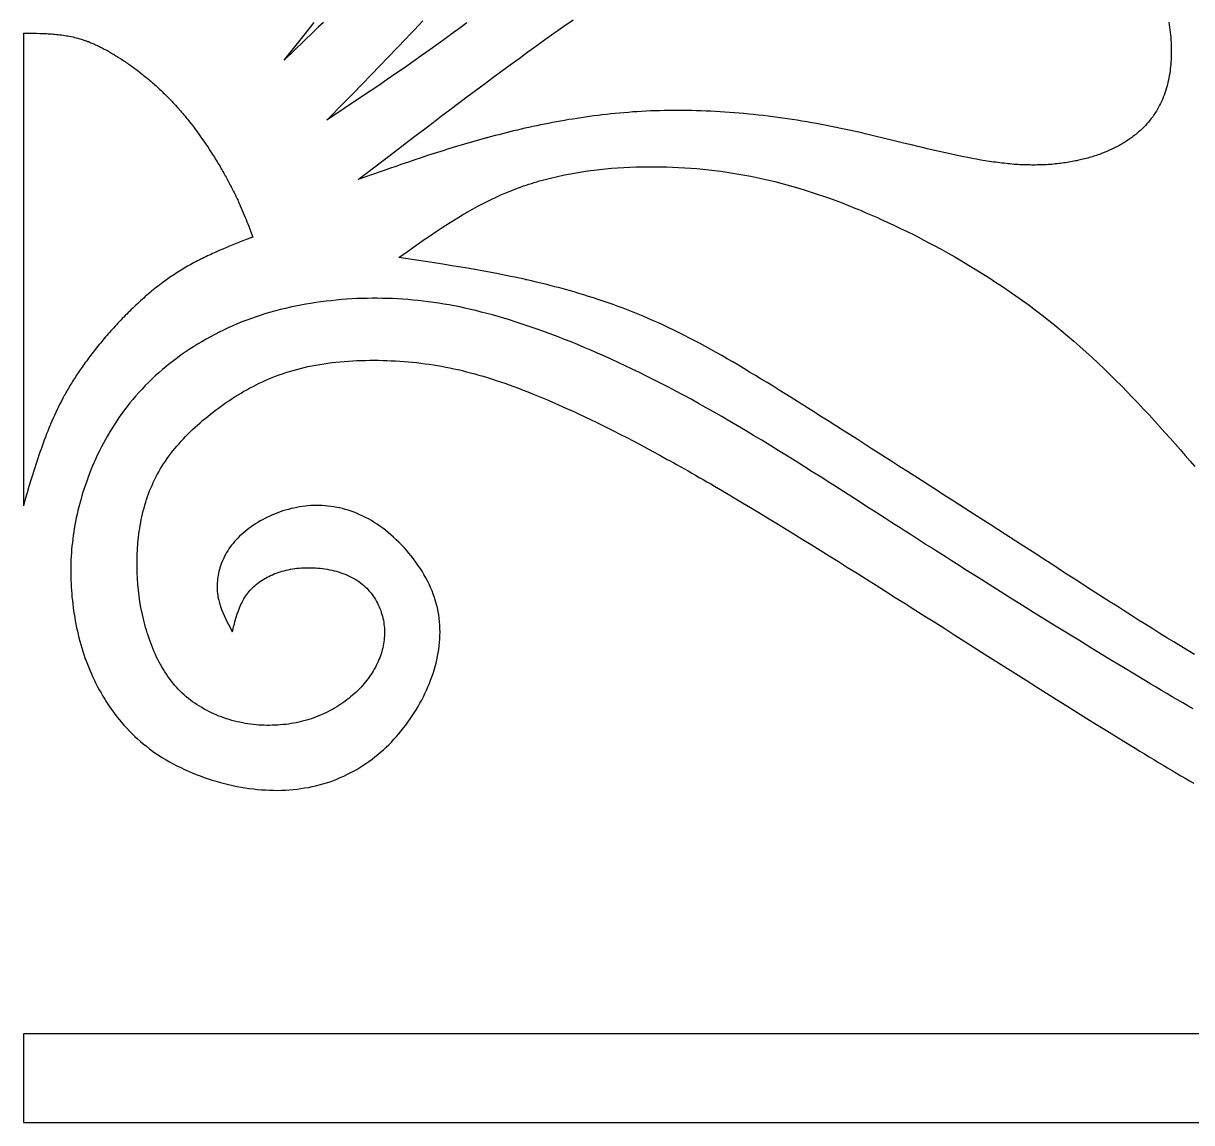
# Model space of a CAD drawing. Extents: x 0 to 279, y 0 to 212.
# Drawn here: x 2.93 to 15.72, y 107.88 to 119.91 of the extents above; entities that cross this region are included whole.
import ezdxf

# ---------------------------------------------------------------- set-up
doc = ezdxf.new("R2010")
doc.units = 0
doc.layers.add('LAYER_1', color=18, linetype='CONTINUOUS')

msp = doc.modelspace()

# ---------------------------------------------------------------- linework, layer by layer
at = {"layer": 'LAYER_1'}
for points in [[(6.212, 119.918), (6.159, 119.867), (6.106, 119.815), (5.999, 119.712), (5.892, 119.608), (5.784, 119.504), (6.002, 119.778), (6.11, 119.915)], [(7.784, 119.914), (7.74, 119.88), (7.695, 119.847), (7.65, 119.814), (7.56, 119.747), (7.469, 119.681), (7.377, 119.616), (7.285, 119.551), (7.193, 119.486), (7.1, 119.421), (7.006, 119.357), (6.912, 119.292), (6.818, 119.228), (6.724, 119.165), (6.629, 119.101), (6.44, 118.974), (6.25, 118.847), (6.445, 119.045), (6.542, 119.144), (6.639, 119.243), (6.735, 119.342), (6.831, 119.441), (6.927, 119.54), (7.021, 119.639), (7.116, 119.737), (7.162, 119.787), (7.209, 119.836), (7.255, 119.885), (7.301, 119.934)], [(15.469, 119.919), (15.473, 119.892), (15.477, 119.864), (15.481, 119.836), (15.485, 119.809), (15.487, 119.781), (15.49, 119.754), (15.492, 119.727), (15.494, 119.699), (15.495, 119.672), (15.496, 119.645), (15.496, 119.618), (15.497, 119.592), (15.496, 119.565), (15.495, 119.539), (15.494, 119.512), (15.493, 119.486), (15.491, 119.46), (15.489, 119.435), (15.486, 119.409), (15.483, 119.384), (15.479, 119.359), (15.475, 119.334), (15.471, 119.31), (15.466, 119.285), (15.46, 119.261), (15.455, 119.237), (15.448, 119.213), (15.441, 119.19), (15.434, 119.166), (15.426, 119.143), (15.418, 119.12), (15.409, 119.098), (15.4, 119.075), (15.39, 119.053), (15.38, 119.031), (15.369, 119.01), (15.358, 118.988), (15.346, 118.967), (15.334, 118.946), (15.32, 118.926), (15.307, 118.905), (15.293, 118.885), (15.278, 118.866), (15.263, 118.846), (15.247, 118.827), (15.23, 118.808), (15.213, 118.789), (15.196, 118.771), (15.177, 118.753), (15.158, 118.735), (15.139, 118.718), (15.119, 118.701), (15.108, 118.692), (15.098, 118.684), (15.087, 118.675), (15.076, 118.667), (15.065, 118.659), (15.054, 118.651), (15.043, 118.643), (15.031, 118.635), (15.02, 118.627), (15.008, 118.619), (14.996, 118.612), (14.984, 118.604), (14.971, 118.597), (14.959, 118.589), (14.946, 118.582), (14.934, 118.575), (14.921, 118.568), (14.908, 118.561), (14.895, 118.554), (14.881, 118.547), (14.868, 118.54), (14.854, 118.534), (14.84, 118.527), (14.826, 118.521), (14.812, 118.514), (14.798, 118.508), (14.783, 118.502), (14.769, 118.496), (14.754, 118.49), (14.739, 118.485), (14.724, 118.479), (14.709, 118.473), (14.694, 118.468), (14.678, 118.462), (14.662, 118.457), (14.647, 118.452), (14.631, 118.447), (14.615, 118.442), (14.599, 118.438), (14.582, 118.433), (14.566, 118.428), (14.549, 118.424), (14.532, 118.42), (14.515, 118.416), (14.498, 118.412), (14.481, 118.408), (14.464, 118.404), (14.446, 118.401), (14.429, 118.397), (14.411, 118.394), (14.393, 118.39), (14.375, 118.387), (14.357, 118.384), (14.339, 118.382), (14.32, 118.379), (14.302, 118.377), (14.283, 118.374), (14.264, 118.372), (14.246, 118.37), (14.226, 118.368), (14.207, 118.366), (14.188, 118.364), (14.168, 118.363), (14.149, 118.362), (14.129, 118.36), (14.109, 118.359), (14.089, 118.358), (14.069, 118.358), (14.049, 118.357), (14.029, 118.357), (14.008, 118.356), (13.988, 118.356), (13.967, 118.356), (13.946, 118.357), (13.925, 118.357), (13.904, 118.358), (13.883, 118.358), (13.861, 118.359), (13.84, 118.36), (13.818, 118.361), (13.797, 118.363), (13.775, 118.364), (13.753, 118.366), (13.731, 118.368), (13.709, 118.37), (13.687, 118.372), (13.664, 118.375), (13.642, 118.377), (13.619, 118.38), (13.596, 118.383), (13.574, 118.386), (13.551, 118.389), (13.505, 118.396), (13.458, 118.403), (13.411, 118.411), (13.364, 118.419), (13.316, 118.428), (13.268, 118.437), (13.22, 118.447), (13.171, 118.457), (13.122, 118.467), (13.073, 118.478), (13.023, 118.489), (12.973, 118.5), (12.923, 118.511), (12.873, 118.523), (12.822, 118.535), (12.771, 118.547), (12.72, 118.56), (12.668, 118.572), (12.617, 118.585), (12.565, 118.597), (12.461, 118.623), (12.356, 118.648), (12.251, 118.673), (12.145, 118.698), (12.092, 118.711), (12.039, 118.723), (11.986, 118.734), (11.933, 118.746), (11.88, 118.757), (11.826, 118.768), (11.773, 118.779), (11.72, 118.79), (11.666, 118.8), (11.613, 118.81), (11.56, 118.819), (11.507, 118.829), (11.453, 118.837), (11.4, 118.846), (11.347, 118.854), (11.294, 118.862), (11.241, 118.87), (11.188, 118.877), (11.135, 118.884), (11.082, 118.891), (11.029, 118.897), (10.976, 118.903), (10.923, 118.909), (10.871, 118.914), (10.818, 118.919), (10.766, 118.924), (10.713, 118.928), (10.661, 118.932), (10.609, 118.936), (10.557, 118.939), (10.505, 118.942), (10.453, 118.945), (10.402, 118.947), (10.35, 118.949), (10.299, 118.95), (10.248, 118.952), (10.197, 118.953), (10.146, 118.953), (10.095, 118.954), (10.045, 118.953), (9.995, 118.953), (9.945, 118.952), (9.895, 118.951), (9.845, 118.95), (9.796, 118.948), (9.746, 118.946), (9.697, 118.943), (9.649, 118.94), (9.6, 118.937), (9.552, 118.933), (9.503, 118.929), (9.456, 118.925), (9.408, 118.921), (9.361, 118.916), (9.313, 118.911), (9.266, 118.905), (9.22, 118.9), (9.173, 118.894), (9.127, 118.888), (9.081, 118.881), (9.035, 118.874), (8.99, 118.867), (8.944, 118.86), (8.899, 118.853), (8.854, 118.845), (8.81, 118.837), (8.766, 118.829), (8.722, 118.821), (8.678, 118.812), (8.634, 118.804), (8.591, 118.795), (8.548, 118.786), (8.505, 118.777), (8.463, 118.767), (8.42, 118.758), (8.378, 118.748), (8.337, 118.739), (8.295, 118.729), (8.254, 118.719), (8.213, 118.709), (8.172, 118.698), (8.132, 118.688), (8.092, 118.678), (8.052, 118.667), (8.012, 118.656), (8.007, 118.655), (8.005, 118.654), (8.004, 118.654), (8.003, 118.654), (8.003, 118.654), (7.998, 118.653), (7.988, 118.65), (7.949, 118.639), (7.91, 118.628), (7.872, 118.618), (7.833, 118.607), (7.795, 118.596), (7.757, 118.585), (7.72, 118.573), (7.682, 118.562), (7.645, 118.551), (7.608, 118.54), (7.571, 118.529), (7.535, 118.517), (7.498, 118.506), (7.462, 118.494), (7.426, 118.483), (7.354, 118.46), (7.283, 118.436), (7.213, 118.413), (7.143, 118.389), (7.073, 118.366), (7.004, 118.342), (6.935, 118.318), (6.867, 118.294), (6.73, 118.246), (6.594, 118.198), (6.776, 118.337), (6.957, 118.476), (7.139, 118.614), (7.23, 118.684), (7.322, 118.754), (7.414, 118.823), (7.506, 118.893), (7.599, 118.963), (7.691, 119.033), (7.785, 119.102), (7.879, 119.173), (7.973, 119.243), (8.067, 119.313), (8.163, 119.383), (8.259, 119.454), (8.355, 119.524), (8.404, 119.56), (8.452, 119.595), (8.55, 119.666), (8.649, 119.736), (8.747, 119.807), (8.847, 119.877), (8.946, 119.947)], [(2.928, 119.799), (3, 119.798), (3.037, 119.798), (3.073, 119.798), (3.109, 119.797), (3.146, 119.796), (3.164, 119.795), (3.182, 119.794), (3.2, 119.793), (3.218, 119.792), (3.236, 119.791), (3.254, 119.79), (3.272, 119.788), (3.29, 119.786), (3.308, 119.785), (3.326, 119.783), (3.344, 119.78), (3.362, 119.778), (3.38, 119.775), (3.398, 119.772), (3.416, 119.769), (3.434, 119.765), (3.452, 119.762), (3.471, 119.758), (3.489, 119.753), (3.507, 119.749), (3.525, 119.744), (3.544, 119.739), (3.562, 119.733), (3.572, 119.73), (3.581, 119.727), (3.591, 119.724), (3.6, 119.721), (3.61, 119.717), (3.619, 119.714), (3.629, 119.71), (3.639, 119.707), (3.648, 119.703), (3.658, 119.699), (3.668, 119.695), (3.678, 119.691), (3.688, 119.687), (3.698, 119.682), (3.708, 119.678), (3.718, 119.673), (3.729, 119.668), (3.739, 119.664), (3.749, 119.659), (3.76, 119.654), (3.771, 119.648), (3.781, 119.643), (3.792, 119.638), (3.803, 119.632), (3.814, 119.626), (3.825, 119.62), (3.836, 119.614), (3.847, 119.608), (3.859, 119.602), (3.87, 119.595), (3.882, 119.589), (3.893, 119.582), (3.905, 119.575), (3.917, 119.568), (3.929, 119.56), (3.941, 119.553), (3.954, 119.545), (3.966, 119.538), (3.978, 119.53), (3.991, 119.522), (4.003, 119.514), (4.016, 119.505), (4.029, 119.497), (4.042, 119.488), (4.054, 119.48), (4.067, 119.471), (4.08, 119.462), (4.094, 119.452), (4.107, 119.443), (4.12, 119.433), (4.133, 119.424), (4.147, 119.414), (4.16, 119.404), (4.173, 119.394), (4.187, 119.384), (4.2, 119.373), (4.214, 119.363), (4.227, 119.352), (4.241, 119.341), (4.255, 119.33), (4.268, 119.319), (4.282, 119.308), (4.296, 119.296), (4.309, 119.285), (4.323, 119.273), (4.337, 119.261), (4.351, 119.249), (4.364, 119.237), (4.378, 119.225), (4.392, 119.212), (4.405, 119.2), (4.419, 119.187), (4.433, 119.174), (4.446, 119.161), (4.46, 119.148), (4.474, 119.135), (4.487, 119.122), (4.501, 119.108), (4.514, 119.094), (4.528, 119.081), (4.541, 119.067), (4.555, 119.053), (4.568, 119.038), (4.581, 119.024), (4.594, 119.01), (4.607, 118.995), (4.621, 118.98), (4.634, 118.965), (4.647, 118.95), (4.659, 118.935), (4.672, 118.92), (4.685, 118.905), (4.698, 118.89), (4.71, 118.874), (4.723, 118.859), (4.736, 118.843), (4.76, 118.811), (4.785, 118.78), (4.809, 118.748), (4.833, 118.716), (4.856, 118.683), (4.879, 118.651), (4.902, 118.619), (4.924, 118.586), (4.935, 118.57), (4.946, 118.554), (4.957, 118.538), (4.967, 118.521), (4.978, 118.505), (4.988, 118.489), (4.999, 118.473), (5.009, 118.457), (5.019, 118.441), (5.029, 118.425), (5.039, 118.409), (5.048, 118.393), (5.058, 118.378), (5.068, 118.362), (5.077, 118.346), (5.086, 118.331), (5.095, 118.315), (5.104, 118.3), (5.113, 118.285), (5.122, 118.269), (5.13, 118.254), (5.138, 118.239), (5.147, 118.224), (5.155, 118.21), (5.163, 118.195), (5.171, 118.18), (5.178, 118.166), (5.186, 118.152), (5.193, 118.137), (5.201, 118.123), (5.208, 118.109), (5.215, 118.095), (5.222, 118.082), (5.229, 118.068), (5.235, 118.054), (5.242, 118.041), (5.249, 118.027), (5.255, 118.014), (5.261, 118), (5.268, 117.987), (5.274, 117.974), (5.28, 117.961), (5.286, 117.948), (5.292, 117.935), (5.297, 117.922), (5.303, 117.909), (5.314, 117.884), (5.325, 117.859), (5.336, 117.834), (5.346, 117.809), (5.356, 117.784), (5.366, 117.76), (5.376, 117.736), (5.385, 117.712), (5.395, 117.687), (5.404, 117.664), (5.422, 117.616), (5.441, 117.568), (5.367, 117.54), (5.293, 117.511), (5.257, 117.496), (5.22, 117.482), (5.183, 117.467), (5.146, 117.451), (5.11, 117.436), (5.073, 117.42), (5.036, 117.404), (5, 117.387), (4.981, 117.379), (4.963, 117.371), (4.945, 117.362), (4.927, 117.353), (4.908, 117.344), (4.89, 117.335), (4.872, 117.326), (4.854, 117.317), (4.835, 117.308), (4.817, 117.298), (4.799, 117.289), (4.781, 117.279), (4.763, 117.269), (4.745, 117.259), (4.726, 117.248), (4.708, 117.238), (4.69, 117.227), (4.672, 117.217), (4.654, 117.206), (4.636, 117.195), (4.618, 117.183), (4.6, 117.172), (4.582, 117.16), (4.564, 117.148), (4.546, 117.136), (4.528, 117.124), (4.51, 117.111), (4.492, 117.098), (4.474, 117.086), (4.456, 117.072), (4.439, 117.059), (4.421, 117.045), (4.403, 117.032), (4.385, 117.018), (4.368, 117.004), (4.35, 116.989), (4.332, 116.975), (4.315, 116.96), (4.297, 116.946), (4.28, 116.931), (4.262, 116.916), (4.245, 116.9), (4.228, 116.885), (4.211, 116.87), (4.194, 116.854), (4.177, 116.838), (4.16, 116.823), (4.143, 116.807), (4.126, 116.791), (4.109, 116.774), (4.093, 116.758), (4.076, 116.742), (4.06, 116.726), (4.043, 116.709), (4.027, 116.693), (4.011, 116.676), (3.995, 116.659), (3.979, 116.643), (3.963, 116.626), (3.948, 116.609), (3.932, 116.593), (3.917, 116.576), (3.902, 116.559), (3.886, 116.542), (3.871, 116.525), (3.857, 116.508), (3.842, 116.491), (3.827, 116.475), (3.813, 116.458), (3.799, 116.441), (3.785, 116.424), (3.771, 116.407), (3.757, 116.391), (3.743, 116.374), (3.73, 116.357), (3.716, 116.341), (3.703, 116.324), (3.69, 116.308), (3.678, 116.291), (3.665, 116.275), (3.653, 116.259), (3.64, 116.242), (3.628, 116.226), (3.617, 116.21), (3.605, 116.194), (3.593, 116.178), (3.582, 116.162), (3.571, 116.146), (3.56, 116.13), (3.549, 116.114), (3.538, 116.099), (3.527, 116.083), (3.517, 116.067), (3.507, 116.052), (3.497, 116.036), (3.487, 116.02), (3.477, 116.005), (3.467, 115.989), (3.457, 115.974), (3.448, 115.958), (3.438, 115.943), (3.429, 115.927), (3.42, 115.912), (3.411, 115.896), (3.402, 115.881), (3.394, 115.865), (3.385, 115.85), (3.376, 115.835), (3.368, 115.819), (3.36, 115.804), (3.344, 115.773), (3.328, 115.742), (3.312, 115.711), (3.297, 115.68), (3.282, 115.649), (3.268, 115.617), (3.254, 115.586), (3.24, 115.554), (3.226, 115.522), (3.22, 115.506), (3.216, 115.498), (3.216, 115.497), (3.216, 115.497), (3.216, 115.497), (3.215, 115.496), (3.214, 115.494), (3.208, 115.478), (3.195, 115.445), (3.182, 115.413), (3.169, 115.38), (3.157, 115.347), (3.145, 115.314), (3.133, 115.281), (3.121, 115.247), (3.109, 115.214), (3.098, 115.18), (3.087, 115.146), (3.075, 115.112), (3.064, 115.078), (3.053, 115.044), (3.042, 115.01), (3.032, 114.975), (3.021, 114.941), (3.01, 114.906), (2.989, 114.837), (2.969, 114.768), (2.948, 114.698), (2.928, 114.628)], [(2.928, 119.799), (2.928, 119.798), (2.928, 119.798), (2.928, 119.798), (2.928, 119.798), (2.928, 119.797), (2.928, 119.796), (2.928, 119.796), (2.928, 119.795), (2.928, 119.794), (2.928, 119.793), (2.928, 119.791), (2.928, 119.79), (2.928, 119.789), (2.928, 119.787), (2.928, 119.785), (2.928, 119.784), (2.928, 119.782), (2.928, 119.78), (2.928, 119.778), (2.928, 119.775), (2.928, 119.773), (2.928, 119.771), (2.928, 119.768), (2.928, 119.765), (2.928, 119.763), (2.928, 119.76), (2.928, 119.757), (2.928, 119.754), (2.928, 119.751), (2.928, 119.747), (2.928, 119.744), (2.928, 119.74), (2.928, 119.733), (2.928, 119.725), (2.928, 119.717), (2.928, 119.709), (2.928, 119.7), (2.928, 119.691), (2.928, 119.681), (2.928, 119.671), (2.928, 119.66), (2.928, 119.649), (2.928, 119.638), (2.928, 119.626), (2.928, 119.614), (2.928, 119.602), (2.928, 119.589), (2.928, 119.576), (2.928, 119.563), (2.928, 119.549), (2.928, 119.535), (2.928, 119.521), (2.928, 119.506), (2.928, 119.491), (2.928, 119.475), (2.928, 119.459), (2.928, 119.443), (2.928, 119.427), (2.928, 119.41), (2.928, 119.393), (2.928, 119.375), (2.928, 119.358), (2.928, 119.34), (2.928, 119.321), (2.928, 119.303), (2.928, 119.284), (2.928, 119.265), (2.928, 119.245), (2.928, 119.225), (2.928, 119.205), (2.928, 119.185), (2.928, 119.165), (2.928, 119.144), (2.928, 119.123), (2.928, 119.101), (2.928, 119.08), (2.928, 119.058), (2.928, 119.036), (2.928, 119.013), (2.928, 118.991), (2.928, 118.968), (2.928, 118.945), (2.928, 118.921), (2.928, 118.898), (2.928, 118.874), (2.928, 118.85), (2.928, 118.826), (2.928, 118.802), (2.928, 118.777), (2.928, 118.752), (2.928, 118.727), (2.928, 118.702), (2.928, 118.677), (2.928, 118.651), (2.928, 118.625), (2.928, 118.599), (2.928, 118.573), (2.928, 118.547), (2.928, 118.52), (2.928, 118.494), (2.928, 118.467), (2.928, 118.44), (2.928, 118.413), (2.928, 118.386), (2.928, 118.358), (2.928, 118.331), (2.928, 118.303), (2.928, 118.275), (2.928, 118.247), (2.928, 118.219), (2.928, 118.191), (2.928, 118.163), (2.928, 118.134), (2.928, 118.106), (2.928, 118.077), (2.928, 118.048), (2.928, 117.99), (2.928, 117.932), (2.928, 117.873), (2.928, 117.814), (2.928, 117.755), (2.928, 117.696), (2.928, 117.636), (2.928, 117.576), (2.928, 117.516), (2.928, 117.455), (2.928, 117.335), (2.928, 117.213), (2.928, 117.092), (2.928, 116.971), (2.928, 116.911), (2.928, 116.851), (2.928, 116.791), (2.928, 116.731), (2.928, 116.672), (2.928, 116.612), (2.928, 116.553), (2.928, 116.495), (2.928, 116.437), (2.928, 116.379), (2.928, 116.35), (2.928, 116.321), (2.928, 116.293), (2.928, 116.264), (2.928, 116.236), (2.928, 116.208), (2.928, 116.18), (2.928, 116.152), (2.928, 116.124), (2.928, 116.096), (2.928, 116.068), (2.928, 116.041), (2.928, 116.014), (2.928, 115.987), (2.928, 115.96), (2.928, 115.933), (2.928, 115.906), (2.928, 115.88), (2.928, 115.854), (2.928, 115.827), (2.928, 115.801), (2.928, 115.776), (2.928, 115.75), (2.928, 115.725), (2.928, 115.7), (2.928, 115.675), (2.928, 115.65), (2.928, 115.625), (2.928, 115.601), (2.928, 115.577), (2.928, 115.553), (2.928, 115.529), (2.928, 115.505), (2.928, 115.482), (2.928, 115.459), (2.928, 115.436), (2.928, 115.414), (2.928, 115.391), (2.928, 115.369), (2.928, 115.347), (2.928, 115.326), (2.928, 115.304), (2.928, 115.283), (2.928, 115.262), (2.928, 115.242), (2.928, 115.221), (2.928, 115.201), (2.928, 115.182), (2.928, 115.162), (2.928, 115.143), (2.928, 115.124), (2.928, 115.105), (2.928, 115.087), (2.928, 115.069), (2.928, 115.051), (2.928, 115.034), (2.928, 115.017), (2.928, 115), (2.928, 114.984), (2.928, 114.968), (2.928, 114.952), (2.928, 114.936), (2.928, 114.921), (2.928, 114.906), (2.928, 114.892), (2.928, 114.878), (2.928, 114.864), (2.928, 114.85), (2.928, 114.837), (2.928, 114.825), (2.928, 114.812), (2.928, 114.8), (2.928, 114.789), (2.928, 114.777), (2.928, 114.767), (2.928, 114.756), (2.928, 114.746), (2.928, 114.736), (2.928, 114.727), (2.928, 114.718), (2.928, 114.71), (2.928, 114.701), (2.928, 114.694), (2.928, 114.686), (2.928, 114.683), (2.928, 114.679), (2.928, 114.676), (2.928, 114.673), (2.928, 114.67), (2.928, 114.667), (2.928, 114.664), (2.928, 114.661), (2.928, 114.659), (2.928, 114.656), (2.928, 114.654), (2.928, 114.651), (2.928, 114.649), (2.928, 114.647), (2.928, 114.645), (2.928, 114.643), (2.928, 114.641), (2.928, 114.64), (2.928, 114.638), (2.928, 114.637), (2.928, 114.635), (2.928, 114.634), (2.928, 114.633), (2.928, 114.632), (2.928, 114.631), (2.928, 114.63), (2.928, 114.63), (2.928, 114.629), (2.928, 114.629), (2.928, 114.629), (2.928, 114.628), (2.928, 114.628)], [(15.752, 112.999), (15.677, 113.044), (15.601, 113.09), (15.525, 113.137), (15.449, 113.184), (15.372, 113.231), (15.295, 113.279), (15.217, 113.328), (15.139, 113.377), (15.061, 113.426), (14.982, 113.476), (14.903, 113.527), (14.823, 113.577), (14.744, 113.628), (14.663, 113.68), (14.583, 113.731), (14.502, 113.783), (14.421, 113.836), (14.34, 113.888), (14.258, 113.941), (14.176, 113.994), (14.094, 114.047), (14.012, 114.1), (13.846, 114.207), (13.68, 114.314), (13.513, 114.421), (13.347, 114.528), (13.181, 114.635), (13.098, 114.688), (13.015, 114.741), (12.933, 114.794), (12.851, 114.847), (12.769, 114.899), (12.688, 114.951), (12.607, 115.003), (12.526, 115.055), (12.446, 115.106), (12.367, 115.156), (12.288, 115.207), (12.21, 115.256), (12.132, 115.306), (12.056, 115.355), (11.98, 115.403), (11.905, 115.451), (11.83, 115.498), (11.794, 115.521), (11.757, 115.545), (11.721, 115.568), (11.685, 115.59), (11.649, 115.613), (11.613, 115.636), (11.578, 115.658), (11.542, 115.68), (11.473, 115.725), (11.404, 115.768), (11.336, 115.811), (11.268, 115.853), (11.202, 115.894), (11.136, 115.935), (11.071, 115.975), (11.007, 116.014), (10.943, 116.053), (10.88, 116.091), (10.818, 116.128), (10.756, 116.165), (10.695, 116.201), (10.634, 116.236), (10.574, 116.271), (10.514, 116.304), (10.455, 116.338), (10.396, 116.37), (10.338, 116.402), (10.28, 116.433), (10.222, 116.463), (10.165, 116.492), (10.107, 116.521), (10.051, 116.549), (9.994, 116.576), (9.938, 116.603), (9.882, 116.628), (9.826, 116.653), (9.77, 116.678), (9.714, 116.701), (9.659, 116.724), (9.604, 116.747), (9.549, 116.768), (9.494, 116.789), (9.44, 116.809), (9.385, 116.829), (9.331, 116.848), (9.277, 116.867), (9.223, 116.885), (9.17, 116.902), (9.116, 116.919), (9.063, 116.936), (9.01, 116.952), (8.957, 116.967), (8.905, 116.982), (8.852, 116.997), (8.8, 117.011), (8.748, 117.025), (8.696, 117.038), (8.644, 117.051), (8.593, 117.064), (8.542, 117.076), (8.491, 117.088), (8.44, 117.099), (8.437, 117.1), (8.435, 117.101), (8.434, 117.101), (8.434, 117.101), (8.431, 117.101), (8.424, 117.103), (8.412, 117.106), (8.361, 117.117), (8.31, 117.128), (8.26, 117.138), (8.21, 117.149), (8.16, 117.159), (8.11, 117.168), (8.011, 117.187), (7.912, 117.205), (7.814, 117.223), (7.717, 117.239), (7.619, 117.255), (7.522, 117.271), (7.425, 117.286), (7.329, 117.301), (7.232, 117.315), (7.04, 117.344), (7.132, 117.41), (7.224, 117.475), (7.317, 117.54), (7.363, 117.572), (7.41, 117.603), (7.457, 117.635), (7.504, 117.666), (7.552, 117.697), (7.6, 117.728), (7.648, 117.758), (7.697, 117.787), (7.746, 117.817), (7.795, 117.845), (7.845, 117.873), (7.896, 117.901), (7.947, 117.928), (7.998, 117.954), (8.05, 117.98), (8.103, 118.005), (8.157, 118.029), (8.211, 118.052), (8.238, 118.063), (8.265, 118.074), (8.293, 118.085), (8.321, 118.096), (8.349, 118.106), (8.377, 118.117), (8.405, 118.127), (8.434, 118.137), (8.463, 118.146), (8.492, 118.155), (8.521, 118.164), (8.55, 118.173), (8.58, 118.182), (8.61, 118.19), (8.64, 118.198), (8.67, 118.206), (8.7, 118.214), (8.73, 118.221), (8.761, 118.228), (8.792, 118.235), (8.823, 118.242), (8.854, 118.248), (8.917, 118.26), (8.98, 118.272), (9.044, 118.282), (9.108, 118.292), (9.172, 118.3), (9.237, 118.308), (9.303, 118.315), (9.368, 118.321), (9.434, 118.326), (9.501, 118.33), (9.567, 118.333), (9.634, 118.336), (9.701, 118.337), (9.768, 118.338), (9.834, 118.338), (9.901, 118.338), (9.968, 118.336), (10.035, 118.334), (10.102, 118.331), (10.169, 118.327), (10.235, 118.322), (10.302, 118.317), (10.368, 118.311), (10.434, 118.304), (10.5, 118.296), (10.565, 118.288), (10.631, 118.278), (10.696, 118.268), (10.762, 118.257), (10.827, 118.246), (10.893, 118.233), (10.958, 118.22), (11.023, 118.206), (11.089, 118.191), (11.155, 118.175), (11.22, 118.158), (11.286, 118.14), (11.353, 118.122), (11.419, 118.102), (11.486, 118.082), (11.552, 118.061), (11.62, 118.039), (11.687, 118.016), (11.755, 117.992), (11.823, 117.967), (11.892, 117.941), (11.961, 117.914), (12.031, 117.886), (12.066, 117.872), (12.101, 117.857), (12.136, 117.842), (12.172, 117.827), (12.207, 117.812), (12.243, 117.797), (12.279, 117.781), (12.314, 117.765), (12.387, 117.732), (12.459, 117.698), (12.532, 117.663), (12.606, 117.628), (12.68, 117.591), (12.754, 117.553), (12.828, 117.514), (12.902, 117.475), (12.977, 117.434), (13.052, 117.393), (13.126, 117.35), (13.201, 117.307), (13.276, 117.262), (13.35, 117.217), (13.425, 117.171), (13.499, 117.124), (13.573, 117.076), (13.647, 117.027), (13.72, 116.977), (13.793, 116.926), (13.866, 116.874), (13.939, 116.822), (14.01, 116.768), (14.082, 116.714), (14.153, 116.659), (14.223, 116.603), (14.292, 116.546), (14.361, 116.488), (14.429, 116.429), (14.497, 116.37), (14.563, 116.31), (14.629, 116.249), (14.695, 116.188), (14.76, 116.126), (14.824, 116.064), (14.887, 116.002), (14.95, 115.939), (15.012, 115.876), (15.073, 115.812), (15.134, 115.749), (15.194, 115.685), (15.253, 115.621), (15.311, 115.558), (15.369, 115.494), (15.427, 115.431), (15.483, 115.367), (15.539, 115.304), (15.594, 115.242), (15.649, 115.179), (15.703, 115.117), (15.756, 115.056)], [(15.735, 112.404), (15.678, 112.437), (15.622, 112.47), (15.564, 112.503), (15.507, 112.537), (15.449, 112.572), (15.391, 112.606), (15.332, 112.641), (15.273, 112.676), (15.213, 112.712), (15.094, 112.783), (14.973, 112.856), (14.851, 112.93), (14.729, 113.004), (14.606, 113.079), (14.483, 113.155), (14.236, 113.307), (13.989, 113.46), (13.866, 113.537), (13.744, 113.614), (13.622, 113.69), (13.501, 113.766), (13.382, 113.841), (13.263, 113.916), (13.146, 113.991), (13.088, 114.028), (13.03, 114.064), (12.973, 114.101), (12.916, 114.137), (12.859, 114.173), (12.803, 114.209), (12.748, 114.245), (12.693, 114.28), (12.638, 114.315), (12.583, 114.35), (12.529, 114.385), (12.475, 114.419), (12.422, 114.453), (12.369, 114.487), (12.316, 114.521), (12.264, 114.555), (12.16, 114.621), (12.058, 114.687), (11.957, 114.751), (11.858, 114.815), (11.759, 114.878), (11.662, 114.939), (11.566, 115), (11.471, 115.06), (11.377, 115.119), (11.284, 115.177), (11.193, 115.234), (11.102, 115.29), (11.012, 115.344), (10.923, 115.398), (10.835, 115.451), (10.747, 115.503), (10.661, 115.554), (10.575, 115.604), (10.49, 115.653), (10.405, 115.701), (10.321, 115.748), (10.238, 115.794), (10.155, 115.838), (10.073, 115.882), (9.992, 115.925), (9.911, 115.967), (9.831, 116.007), (9.751, 116.047), (9.673, 116.086), (9.595, 116.124), (9.517, 116.16), (9.441, 116.196), (9.365, 116.231), (9.289, 116.265), (9.215, 116.298), (9.141, 116.33), (9.068, 116.361), (8.995, 116.391), (8.924, 116.42), (8.853, 116.448), (8.783, 116.475), (8.713, 116.502), (8.645, 116.527), (8.577, 116.552), (8.51, 116.575), (8.444, 116.598), (8.379, 116.62), (8.314, 116.641), (8.25, 116.661), (8.187, 116.68), (8.125, 116.698), (8.063, 116.716), (8.002, 116.732), (7.941, 116.748), (7.881, 116.763), (7.822, 116.777), (7.763, 116.79), (7.705, 116.803), (7.646, 116.814), (7.589, 116.825), (7.532, 116.835), (7.475, 116.844), (7.418, 116.853), (7.361, 116.861), (7.305, 116.868), (7.249, 116.874), (7.193, 116.879), (7.138, 116.884), (7.082, 116.888), (7.026, 116.892), (6.971, 116.894), (6.915, 116.896), (6.859, 116.897), (6.803, 116.898), (6.747, 116.898), (6.691, 116.897), (6.635, 116.896), (6.579, 116.894), (6.523, 116.891), (6.467, 116.887), (6.41, 116.883), (6.354, 116.878), (6.298, 116.872), (6.242, 116.866), (6.186, 116.859), (6.13, 116.851), (6.075, 116.842), (6.019, 116.833), (5.964, 116.823), (5.908, 116.812), (5.854, 116.8), (5.799, 116.788), (5.744, 116.774), (5.69, 116.76), (5.636, 116.745), (5.583, 116.73), (5.53, 116.713), (5.477, 116.696), (5.425, 116.678), (5.373, 116.659), (5.321, 116.639), (5.27, 116.618), (5.22, 116.596), (5.17, 116.574), (5.12, 116.551), (5.071, 116.527), (5.023, 116.502), (4.975, 116.477), (4.928, 116.45), (4.881, 116.423), (4.835, 116.396), (4.789, 116.367), (4.744, 116.338), (4.7, 116.308), (4.657, 116.278), (4.614, 116.247), (4.572, 116.215), (4.53, 116.183), (4.49, 116.15), (4.45, 116.117), (4.41, 116.083), (4.372, 116.048), (4.335, 116.013), (4.298, 115.978), (4.262, 115.942), (4.227, 115.905), (4.193, 115.868), (4.159, 115.83), (4.127, 115.792), (4.095, 115.754), (4.065, 115.715), (4.035, 115.676), (4.006, 115.637), (3.978, 115.597), (3.951, 115.557), (3.924, 115.517), (3.898, 115.476), (3.874, 115.435), (3.85, 115.394), (3.826, 115.353), (3.804, 115.312), (3.782, 115.271), (3.761, 115.229), (3.741, 115.188), (3.722, 115.146), (3.703, 115.105), (3.685, 115.063), (3.668, 115.022), (3.652, 114.98), (3.636, 114.939), (3.621, 114.898), (3.607, 114.857), (3.593, 114.816), (3.58, 114.775), (3.568, 114.735), (3.556, 114.694), (3.545, 114.654), (3.534, 114.614), (3.525, 114.575), (3.516, 114.535), (3.507, 114.496), (3.499, 114.457), (3.492, 114.418), (3.485, 114.38), (3.479, 114.341), (3.473, 114.303), (3.468, 114.264), (3.464, 114.226), (3.46, 114.188), (3.456, 114.15), (3.453, 114.112), (3.451, 114.075), (3.449, 114.037), (3.448, 114), (3.447, 113.962), (3.447, 113.925), (3.447, 113.887), (3.447, 113.85), (3.448, 113.813), (3.45, 113.775), (3.452, 113.738), (3.454, 113.701), (3.457, 113.664), (3.46, 113.627), (3.464, 113.589), (3.468, 113.552), (3.473, 113.515), (3.478, 113.478), (3.483, 113.441), (3.49, 113.404), (3.496, 113.367), (3.503, 113.33), (3.511, 113.293), (3.519, 113.256), (3.527, 113.219), (3.536, 113.183), (3.546, 113.146), (3.556, 113.11), (3.567, 113.073), (3.578, 113.037), (3.59, 113.001), (3.602, 112.965), (3.615, 112.929), (3.629, 112.893), (3.643, 112.858), (3.658, 112.822), (3.673, 112.787), (3.689, 112.752), (3.705, 112.717), (3.722, 112.682), (3.74, 112.647), (3.759, 112.613), (3.778, 112.579), (3.797, 112.545), (3.818, 112.511), (3.839, 112.478), (3.86, 112.444), (3.883, 112.412), (3.906, 112.379), (3.93, 112.347), (3.954, 112.315), (3.98, 112.284), (4.006, 112.253), (4.032, 112.222), (4.06, 112.192), (4.088, 112.162), (4.117, 112.133), (4.147, 112.104), (4.178, 112.076), (4.209, 112.048), (4.241, 112.021), (4.274, 111.995), (4.308, 111.968), (4.343, 111.943), (4.379, 111.918), (4.415, 111.894), (4.452, 111.87), (4.491, 111.847), (4.529, 111.825), (4.569, 111.803), (4.609, 111.782), (4.65, 111.762), (4.692, 111.742), (4.734, 111.723), (4.776, 111.705), (4.819, 111.688), (4.863, 111.671), (4.907, 111.655), (4.951, 111.64), (4.995, 111.626), (5.04, 111.612), (5.085, 111.6), (5.13, 111.588), (5.175, 111.577), (5.22, 111.566), (5.266, 111.557), (5.311, 111.549), (5.356, 111.541), (5.401, 111.534), (5.446, 111.528), (5.491, 111.524), (5.536, 111.52), (5.58, 111.517), (5.624, 111.515), (5.668, 111.514), (5.712, 111.513), (5.755, 111.514), (5.798, 111.516), (5.84, 111.519), (5.883, 111.522), (5.924, 111.527), (5.966, 111.532), (6.007, 111.539), (6.048, 111.546), (6.089, 111.554), (6.129, 111.563), (6.168, 111.573), (6.208, 111.584), (6.247, 111.596), (6.285, 111.608), (6.323, 111.622), (6.361, 111.637), (6.398, 111.652), (6.435, 111.668), (6.471, 111.685), (6.507, 111.703), (6.543, 111.722), (6.577, 111.742), (6.612, 111.763), (6.646, 111.784), (6.679, 111.807), (6.712, 111.83), (6.745, 111.854), (6.777, 111.879), (6.808, 111.904), (6.839, 111.93), (6.87, 111.957), (6.899, 111.985), (6.928, 112.013), (6.957, 112.042), (6.985, 112.072), (7.012, 112.102), (7.039, 112.133), (7.065, 112.164), (7.091, 112.196), (7.115, 112.228), (7.139, 112.261), (7.163, 112.294), (7.186, 112.328), (7.208, 112.362), (7.229, 112.396), (7.25, 112.431), (7.269, 112.466), (7.289, 112.501), (7.307, 112.537), (7.325, 112.573), (7.341, 112.609), (7.357, 112.645), (7.373, 112.682), (7.387, 112.718), (7.401, 112.755), (7.413, 112.793), (7.425, 112.83), (7.436, 112.867), (7.446, 112.905), (7.455, 112.942), (7.463, 112.98), (7.47, 113.018), (7.476, 113.056), (7.481, 113.093), (7.484, 113.131), (7.487, 113.169), (7.489, 113.207), (7.49, 113.245), (7.489, 113.283), (7.487, 113.321), (7.484, 113.359), (7.48, 113.397), (7.475, 113.435), (7.468, 113.472), (7.461, 113.51), (7.452, 113.547), (7.441, 113.585), (7.429, 113.622), (7.416, 113.659), (7.402, 113.696), (7.387, 113.732), (7.37, 113.769), (7.352, 113.805), (7.333, 113.84), (7.314, 113.876), (7.293, 113.911), (7.271, 113.945), (7.248, 113.979), (7.225, 114.012), (7.2, 114.045), (7.175, 114.078), (7.149, 114.109), (7.123, 114.14), (7.096, 114.17), (7.068, 114.2), (7.04, 114.229), (7.011, 114.256), (6.982, 114.283), (6.952, 114.31), (6.923, 114.335), (6.892, 114.359), (6.862, 114.382), (6.831, 114.405), (6.8, 114.426), (6.769, 114.446), (6.738, 114.465), (6.707, 114.483), (6.675, 114.499), (6.644, 114.515), (6.612, 114.53), (6.581, 114.543), (6.549, 114.556), (6.517, 114.567), (6.485, 114.578), (6.454, 114.587), (6.422, 114.596), (6.39, 114.604), (6.358, 114.61), (6.327, 114.616), (6.295, 114.621), (6.263, 114.624), (6.231, 114.627), (6.2, 114.629), (6.168, 114.631), (6.137, 114.631), (6.105, 114.63), (6.074, 114.629), (6.043, 114.627), (6.012, 114.623), (5.981, 114.62), (5.95, 114.615), (5.92, 114.609), (5.889, 114.603), (5.859, 114.596), (5.829, 114.588), (5.799, 114.58), (5.77, 114.571), (5.74, 114.561), (5.712, 114.55), (5.683, 114.539), (5.655, 114.528), (5.627, 114.515), (5.6, 114.503), (5.573, 114.489), (5.546, 114.475), (5.52, 114.461), (5.495, 114.446), (5.47, 114.43), (5.446, 114.415), (5.422, 114.398), (5.399, 114.382), (5.377, 114.365), (5.355, 114.347), (5.334, 114.329), (5.314, 114.311), (5.294, 114.293), (5.275, 114.274), (5.257, 114.255), (5.24, 114.236), (5.224, 114.216), (5.208, 114.197), (5.193, 114.177), (5.179, 114.157), (5.166, 114.136), (5.153, 114.116), (5.142, 114.095), (5.131, 114.075), (5.121, 114.054), (5.111, 114.033), (5.102, 114.012), (5.094, 113.991), (5.087, 113.971), (5.08, 113.95), (5.074, 113.929), (5.069, 113.908), (5.064, 113.887), (5.06, 113.867), (5.057, 113.846), (5.054, 113.826), (5.052, 113.805), (5.05, 113.785), (5.049, 113.765), (5.049, 113.746), (5.049, 113.726), (5.05, 113.707), (5.051, 113.688), (5.053, 113.669), (5.055, 113.65), (5.058, 113.632), (5.062, 113.614), (5.066, 113.596), (5.07, 113.578), (5.075, 113.56), (5.085, 113.526), (5.097, 113.492), (5.11, 113.458), (5.125, 113.425), (5.14, 113.393), (5.156, 113.36), (5.172, 113.328), (5.206, 113.265), (5.215, 113.249), (5.215, 113.249), (5.215, 113.248), (5.215, 113.248), (5.216, 113.25), (5.216, 113.252), (5.217, 113.256), (5.22, 113.265), (5.229, 113.301), (5.238, 113.337), (5.248, 113.373), (5.259, 113.409), (5.27, 113.444), (5.282, 113.478), (5.295, 113.512), (5.31, 113.546), (5.318, 113.562), (5.326, 113.578), (5.334, 113.594), (5.343, 113.61), (5.353, 113.626), (5.363, 113.641), (5.373, 113.656), (5.384, 113.671), (5.396, 113.685), (5.408, 113.7), (5.421, 113.713), (5.434, 113.727), (5.448, 113.74), (5.462, 113.753), (5.477, 113.766), (5.493, 113.779), (5.509, 113.791), (5.525, 113.802), (5.542, 113.813), (5.56, 113.824), (5.578, 113.835), (5.596, 113.845), (5.615, 113.855), (5.635, 113.864), (5.654, 113.873), (5.675, 113.881), (5.695, 113.889), (5.717, 113.897), (5.738, 113.904), (5.76, 113.911), (5.782, 113.917), (5.805, 113.923), (5.828, 113.928), (5.851, 113.932), (5.875, 113.936), (5.899, 113.94), (5.923, 113.943), (5.948, 113.946), (5.973, 113.948), (5.998, 113.949), (6.023, 113.95), (6.048, 113.95), (6.074, 113.95), (6.1, 113.949), (6.126, 113.948), (6.151, 113.946), (6.177, 113.943), (6.203, 113.94), (6.228, 113.937), (6.254, 113.932), (6.279, 113.928), (6.305, 113.922), (6.33, 113.916), (6.354, 113.91), (6.379, 113.903), (6.403, 113.895), (6.426, 113.887), (6.45, 113.878), (6.473, 113.868), (6.495, 113.858), (6.517, 113.847), (6.538, 113.836), (6.559, 113.824), (6.579, 113.812), (6.599, 113.798), (6.618, 113.785), (6.636, 113.77), (6.654, 113.755), (6.671, 113.74), (6.687, 113.724), (6.703, 113.708), (6.718, 113.691), (6.732, 113.674), (6.746, 113.656), (6.759, 113.638), (6.771, 113.619), (6.783, 113.6), (6.794, 113.581), (6.805, 113.562), (6.814, 113.542), (6.824, 113.522), (6.832, 113.502), (6.84, 113.481), (6.847, 113.46), (6.853, 113.439), (6.859, 113.418), (6.864, 113.397), (6.869, 113.376), (6.873, 113.354), (6.876, 113.333), (6.878, 113.311), (6.88, 113.289), (6.881, 113.268), (6.882, 113.246), (6.882, 113.224), (6.881, 113.202), (6.879, 113.181), (6.877, 113.159), (6.875, 113.137), (6.871, 113.116), (6.867, 113.094), (6.862, 113.072), (6.857, 113.051), (6.851, 113.029), (6.845, 113.008), (6.837, 112.986), (6.83, 112.965), (6.821, 112.944), (6.812, 112.923), (6.803, 112.902), (6.792, 112.881), (6.782, 112.86), (6.77, 112.84), (6.758, 112.819), (6.746, 112.799), (6.733, 112.779), (6.719, 112.759), (6.705, 112.739), (6.69, 112.72), (6.674, 112.7), (6.658, 112.681), (6.642, 112.662), (6.625, 112.643), (6.607, 112.625), (6.589, 112.606), (6.57, 112.588), (6.551, 112.571), (6.531, 112.553), (6.511, 112.536), (6.491, 112.519), (6.47, 112.503), (6.449, 112.487), (6.427, 112.471), (6.404, 112.456), (6.382, 112.441), (6.359, 112.427), (6.335, 112.413), (6.311, 112.399), (6.287, 112.386), (6.263, 112.373), (6.238, 112.361), (6.212, 112.349), (6.187, 112.338), (6.161, 112.327), (6.134, 112.316), (6.108, 112.307), (6.081, 112.297), (6.054, 112.289), (6.027, 112.281), (5.999, 112.273), (5.971, 112.266), (5.943, 112.259), (5.915, 112.253), (5.886, 112.248), (5.858, 112.243), (5.829, 112.239), (5.8, 112.235), (5.771, 112.232), (5.741, 112.229), (5.712, 112.227), (5.683, 112.226), (5.653, 112.225), (5.623, 112.224), (5.594, 112.224), (5.564, 112.225), (5.534, 112.226), (5.505, 112.228), (5.475, 112.231), (5.445, 112.234), (5.416, 112.237), (5.386, 112.241), (5.357, 112.246), (5.327, 112.252), (5.298, 112.258), (5.268, 112.264), (5.239, 112.271), (5.21, 112.279), (5.182, 112.287), (5.153, 112.296), (5.124, 112.306), (5.096, 112.316), (5.068, 112.326), (5.04, 112.338), (5.013, 112.35), (4.986, 112.362), (4.959, 112.375), (4.932, 112.389), (4.906, 112.403), (4.88, 112.418), (4.855, 112.433), (4.83, 112.449), (4.805, 112.466), (4.781, 112.483), (4.757, 112.501), (4.734, 112.519), (4.711, 112.538), (4.688, 112.558), (4.666, 112.578), (4.645, 112.599), (4.624, 112.62), (4.604, 112.642), (4.584, 112.665), (4.565, 112.688), (4.547, 112.711), (4.528, 112.736), (4.511, 112.76), (4.494, 112.785), (4.477, 112.811), (4.461, 112.837), (4.445, 112.863), (4.43, 112.89), (4.415, 112.917), (4.401, 112.944), (4.387, 112.972), (4.374, 113), (4.361, 113.029), (4.349, 113.058), (4.337, 113.087), (4.326, 113.116), (4.315, 113.146), (4.304, 113.176), (4.294, 113.206), (4.284, 113.236), (4.275, 113.266), (4.266, 113.297), (4.257, 113.327), (4.249, 113.358), (4.242, 113.389), (4.227, 113.451), (4.215, 113.514), (4.204, 113.577), (4.195, 113.64), (4.187, 113.703), (4.181, 113.767), (4.176, 113.831), (4.173, 113.896), (4.172, 113.96), (4.172, 114.025), (4.174, 114.089), (4.177, 114.154), (4.182, 114.219), (4.185, 114.251), (4.188, 114.283), (4.192, 114.316), (4.197, 114.348), (4.201, 114.38), (4.207, 114.412), (4.212, 114.444), (4.219, 114.476), (4.225, 114.508), (4.233, 114.54), (4.24, 114.572), (4.249, 114.603), (4.257, 114.635), (4.267, 114.666), (4.277, 114.697), (4.287, 114.729), (4.298, 114.759), (4.31, 114.79), (4.323, 114.821), (4.336, 114.851), (4.349, 114.881), (4.363, 114.911), (4.378, 114.941), (4.394, 114.971), (4.41, 115), (4.427, 115.029), (4.445, 115.058), (4.463, 115.087), (4.482, 115.115), (4.502, 115.144), (4.522, 115.172), (4.543, 115.199), (4.564, 115.227), (4.586, 115.254), (4.609, 115.281), (4.632, 115.307), (4.655, 115.334), (4.68, 115.36), (4.704, 115.386), (4.729, 115.411), (4.755, 115.437), (4.781, 115.462), (4.807, 115.486), (4.834, 115.511), (4.862, 115.535), (4.889, 115.559), (4.917, 115.583), (4.946, 115.606), (4.975, 115.629), (5.004, 115.652), (5.033, 115.674), (5.063, 115.696), (5.093, 115.718), (5.123, 115.739), (5.153, 115.76), (5.184, 115.781), (5.215, 115.802), (5.247, 115.822), (5.278, 115.842), (5.311, 115.861), (5.343, 115.88), (5.376, 115.898), (5.409, 115.917), (5.443, 115.934), (5.477, 115.952), (5.511, 115.968), (5.546, 115.985), (5.581, 116.001), (5.617, 116.016), (5.653, 116.031), (5.69, 116.045), (5.727, 116.059), (5.765, 116.073), (5.803, 116.085), (5.842, 116.098), (5.881, 116.109), (5.921, 116.12), (5.962, 116.131), (6.003, 116.141), (6.044, 116.15), (6.087, 116.159), (6.129, 116.167), (6.173, 116.175), (6.217, 116.181), (6.261, 116.188), (6.305, 116.194), (6.35, 116.199), (6.396, 116.203), (6.441, 116.207), (6.487, 116.211), (6.534, 116.214), (6.58, 116.216), (6.627, 116.218), (6.674, 116.219), (6.72, 116.22), (6.767, 116.22), (6.815, 116.22), (6.862, 116.219), (6.909, 116.217), (6.956, 116.215), (7.003, 116.213), (7.05, 116.21), (7.096, 116.207), (7.143, 116.203), (7.189, 116.198), (7.235, 116.194), (7.281, 116.188), (7.327, 116.182), (7.372, 116.176), (7.417, 116.169), (7.462, 116.162), (7.507, 116.154), (7.552, 116.146), (7.597, 116.137), (7.642, 116.127), (7.687, 116.117), (7.732, 116.107), (7.778, 116.095), (7.823, 116.084), (7.869, 116.071), (7.915, 116.058), (7.961, 116.045), (8.008, 116.031), (8.055, 116.016), (8.103, 116), (8.151, 115.984), (8.199, 115.968), (8.248, 115.95), (8.298, 115.932), (8.348, 115.913), (8.399, 115.894), (8.451, 115.874), (8.503, 115.853), (8.556, 115.831), (8.61, 115.809), (8.665, 115.786), (8.721, 115.762), (8.778, 115.737), (8.835, 115.712), (8.894, 115.685), (8.953, 115.658), (9.014, 115.63), (9.075, 115.601), (9.137, 115.572), (9.201, 115.541), (9.265, 115.509), (9.331, 115.477), (9.397, 115.443), (9.465, 115.409), (9.534, 115.374), (9.604, 115.337), (9.675, 115.3), (9.747, 115.261), (9.82, 115.222), (9.895, 115.181), (9.971, 115.139), (10.009, 115.118), (10.048, 115.097), (10.087, 115.075), (10.127, 115.053), (10.166, 115.03), (10.206, 115.008), (10.247, 114.985), (10.287, 114.961), (10.328, 114.938), (10.37, 114.914), (10.412, 114.89), (10.454, 114.866), (10.496, 114.841), (10.539, 114.816), (10.625, 114.765), (10.712, 114.713), (10.801, 114.661), (10.891, 114.607), (10.982, 114.552), (11.075, 114.496), (11.168, 114.439), (11.263, 114.381), (11.358, 114.323), (11.455, 114.263), (11.553, 114.203), (11.651, 114.142), (11.751, 114.08), (11.852, 114.017), (11.953, 113.953), (12.056, 113.889), (12.159, 113.824), (12.264, 113.759), (12.369, 113.692), (12.475, 113.625), (12.581, 113.558), (12.689, 113.49), (12.797, 113.421), (12.906, 113.352), (13.016, 113.283), (13.126, 113.213), (13.237, 113.142), (13.46, 113.001), (13.907, 112.718), (14.019, 112.647), (14.13, 112.577), (14.241, 112.508), (14.352, 112.438), (14.461, 112.37), (14.571, 112.301), (14.679, 112.234), (14.786, 112.167), (14.893, 112.102), (14.998, 112.037), (15.102, 111.973), (15.154, 111.942), (15.205, 111.911), (15.256, 111.88), (15.307, 111.849), (15.357, 111.819), (15.407, 111.789), (15.456, 111.759), (15.505, 111.73), (15.554, 111.701), (15.602, 111.673), (15.649, 111.645), (15.697, 111.617), (15.743, 111.59)], [(16.055, 108.85), (15.572, 108.85), (15.098, 108.85), (14.631, 108.85), (14.171, 108.85), (13.72, 108.85), (13.276, 108.85), (12.84, 108.85), (12.412, 108.85), (11.992, 108.85), (11.58, 108.85), (11.177, 108.85), (10.782, 108.85), (10.396, 108.85), (10.018, 108.85), (9.649, 108.85), (9.288, 108.85), (8.937, 108.85), (8.594, 108.85), (8.261, 108.85), (7.936, 108.85), (7.621, 108.85), (7.315, 108.85), (7.019, 108.85), (6.732, 108.85), (6.455, 108.85), (6.187, 108.85), (5.93, 108.85), (5.682, 108.85), (5.444, 108.85), (5.216, 108.85), (4.999, 108.85), (4.792, 108.85), (4.595, 108.85), (4.409, 108.85), (4.319, 108.85), (4.233, 108.85), (4.149, 108.85), (4.068, 108.85), (3.989, 108.85), (3.913, 108.85), (3.84, 108.85), (3.77, 108.85), (3.702, 108.85), (3.637, 108.85), (3.575, 108.85), (3.515, 108.85), (3.459, 108.85), (3.405, 108.85), (3.354, 108.85), (3.306, 108.85), (3.26, 108.85), (3.218, 108.85), (3.178, 108.85), (3.141, 108.85), (3.107, 108.85), (3.076, 108.85), (3.048, 108.85), (3.023, 108.85), (3.001, 108.85), (2.981, 108.85), (2.965, 108.85), (2.952, 108.85), (2.941, 108.85), (2.934, 108.85), (2.929, 108.85), (2.928, 108.85)], [(2.928, 108.85), (2.928, 108.85), (2.928, 108.85), (2.928, 108.85), (2.928, 108.85), (2.928, 108.85), (2.928, 108.85), (2.928, 108.85), (2.928, 108.849), (2.928, 108.849), (2.928, 108.849), (2.928, 108.849), (2.928, 108.849), (2.928, 108.848), (2.928, 108.848), (2.928, 108.848), (2.928, 108.847), (2.928, 108.847), (2.928, 108.847), (2.928, 108.846), (2.928, 108.846), (2.928, 108.845), (2.928, 108.845), (2.928, 108.844), (2.928, 108.844), (2.928, 108.843), (2.928, 108.843), (2.928, 108.842), (2.928, 108.842), (2.928, 108.841), (2.928, 108.84), (2.928, 108.84), (2.928, 108.839), (2.928, 108.838), (2.928, 108.836), (2.928, 108.835), (2.928, 108.833), (2.928, 108.832), (2.928, 108.83), (2.928, 108.828), (2.928, 108.826), (2.928, 108.824), (2.928, 108.822), (2.928, 108.82), (2.928, 108.818), (2.928, 108.815), (2.928, 108.813), (2.928, 108.811), (2.928, 108.808), (2.928, 108.806), (2.928, 108.803), (2.928, 108.8), (2.928, 108.798), (2.928, 108.795), (2.928, 108.792), (2.928, 108.789), (2.928, 108.786), (2.928, 108.783), (2.928, 108.78), (2.928, 108.777), (2.928, 108.774), (2.928, 108.77), (2.928, 108.767), (2.928, 108.764), (2.928, 108.76), (2.928, 108.757), (2.928, 108.753), (2.928, 108.75), (2.928, 108.746), (2.928, 108.742), (2.928, 108.738), (2.928, 108.735), (2.928, 108.731), (2.928, 108.727), (2.928, 108.723), (2.928, 108.719), (2.928, 108.715), (2.928, 108.711), (2.928, 108.706), (2.928, 108.702), (2.928, 108.698), (2.928, 108.694), (2.928, 108.689), (2.928, 108.685), (2.928, 108.681), (2.928, 108.676), (2.928, 108.672), (2.928, 108.667), (2.928, 108.662), (2.928, 108.658), (2.928, 108.653), (2.928, 108.648), (2.928, 108.644), (2.928, 108.639), (2.928, 108.634), (2.928, 108.629), (2.928, 108.624), (2.928, 108.619), (2.928, 108.614), (2.928, 108.61), (2.928, 108.604), (2.928, 108.599), (2.928, 108.594), (2.928, 108.589), (2.928, 108.584), (2.928, 108.579), (2.928, 108.574), (2.928, 108.569), (2.928, 108.563), (2.928, 108.558), (2.928, 108.553), (2.928, 108.547), (2.928, 108.542), (2.928, 108.537), (2.928, 108.531), (2.928, 108.526), (2.928, 108.521), (2.928, 108.51), (2.928, 108.499), (2.928, 108.488), (2.928, 108.477), (2.928, 108.465), (2.928, 108.454), (2.928, 108.443), (2.928, 108.432), (2.928, 108.42), (2.928, 108.409), (2.928, 108.386), (2.928, 108.363), (2.928, 108.341), (2.928, 108.318), (2.928, 108.307), (2.928, 108.295), (2.928, 108.284), (2.928, 108.273), (2.928, 108.261), (2.928, 108.25), (2.928, 108.239), (2.928, 108.228), (2.928, 108.217), (2.928, 108.206), (2.928, 108.201), (2.928, 108.195), (2.928, 108.19), (2.928, 108.185), (2.928, 108.179), (2.928, 108.174), (2.928, 108.169), (2.928, 108.164), (2.928, 108.158), (2.928, 108.153), (2.928, 108.148), (2.928, 108.143), (2.928, 108.138), (2.928, 108.133), (2.928, 108.127), (2.928, 108.122), (2.928, 108.117), (2.928, 108.112), (2.928, 108.107), (2.928, 108.103), (2.928, 108.098), (2.928, 108.093), (2.928, 108.088), (2.928, 108.083), (2.928, 108.078), (2.928, 108.074), (2.928, 108.069), (2.928, 108.064), (2.928, 108.06), (2.928, 108.055), (2.928, 108.051), (2.928, 108.046), (2.928, 108.042), (2.928, 108.038), (2.928, 108.033), (2.928, 108.029), (2.928, 108.025), (2.928, 108.02), (2.928, 108.016), (2.928, 108.012), (2.928, 108.008), (2.928, 108.004), (2.928, 108), (2.928, 107.996), (2.928, 107.992), (2.928, 107.988), (2.928, 107.985), (2.928, 107.981), (2.928, 107.977), (2.928, 107.974), (2.928, 107.97), (2.928, 107.967), (2.928, 107.963), (2.928, 107.96), (2.928, 107.956), (2.928, 107.953), (2.928, 107.95), (2.928, 107.947), (2.928, 107.944), (2.928, 107.941), (2.928, 107.938), (2.928, 107.935), (2.928, 107.932), (2.928, 107.929), (2.928, 107.926), (2.928, 107.924), (2.928, 107.921), (2.928, 107.919), (2.928, 107.916), (2.928, 107.914), (2.928, 107.911), (2.928, 107.909), (2.928, 107.907), (2.928, 107.905), (2.928, 107.903), (2.928, 107.901), (2.928, 107.899), (2.928, 107.897), (2.928, 107.895), (2.928, 107.894), (2.928, 107.892), (2.928, 107.891), (2.928, 107.889), (2.928, 107.888), (2.928, 107.887), (2.928, 107.886), (2.928, 107.886), (2.928, 107.885), (2.928, 107.885), (2.928, 107.884), (2.928, 107.884), (2.928, 107.883), (2.928, 107.883), (2.928, 107.882), (2.928, 107.882), (2.928, 107.881), (2.928, 107.881), (2.928, 107.88), (2.928, 107.88), (2.928, 107.88), (2.928, 107.879), (2.928, 107.879), (2.928, 107.879), (2.928, 107.878), (2.928, 107.878), (2.928, 107.878), (2.928, 107.878), (2.928, 107.878), (2.928, 107.877), (2.928, 107.877), (2.928, 107.877), (2.928, 107.877), (2.928, 107.877), (2.928, 107.877), (2.928, 107.877), (2.928, 107.877)], [(2.928, 107.877), (2.929, 107.877), (2.934, 107.877), (2.941, 107.877), (2.952, 107.877), (2.965, 107.877), (2.981, 107.877), (3.001, 107.877), (3.023, 107.877), (3.048, 107.877), (3.076, 107.877), (3.107, 107.877), (3.141, 107.877), (3.178, 107.877), (3.218, 107.877), (3.26, 107.877), (3.306, 107.877), (3.354, 107.877), (3.405, 107.877), (3.459, 107.877), (3.515, 107.877), (3.575, 107.877), (3.637, 107.877), (3.702, 107.877), (3.77, 107.877), (3.84, 107.877), (3.913, 107.877), (3.989, 107.877), (4.068, 107.877), (4.149, 107.877), (4.233, 107.877), (4.319, 107.877), (4.409, 107.877), (4.595, 107.877), (4.792, 107.877), (4.999, 107.877), (5.216, 107.877), (5.444, 107.877), (5.682, 107.877), (5.93, 107.877), (6.187, 107.877), (6.455, 107.877), (6.732, 107.877), (7.019, 107.877), (7.315, 107.877), (7.621, 107.877), (7.936, 107.877), (8.261, 107.877), (8.594, 107.877), (8.937, 107.877), (9.288, 107.877), (9.649, 107.877), (10.018, 107.877), (10.396, 107.877), (10.782, 107.877), (11.177, 107.877), (11.58, 107.877), (11.992, 107.877), (12.412, 107.877), (12.84, 107.877), (13.276, 107.877), (13.72, 107.877), (14.171, 107.877), (14.631, 107.877), (15.098, 107.877), (15.572, 107.877), (16.055, 107.877)]]:
    msp.add_lwpolyline(points, dxfattribs=at)

doc.saveas('drawing.dxf')
